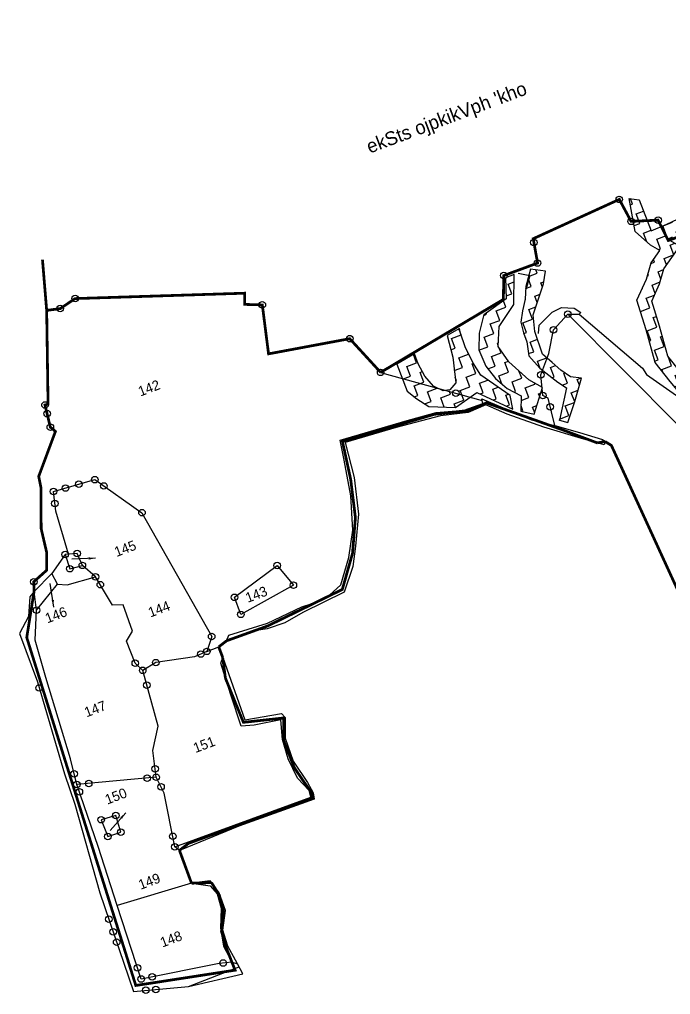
# Model space of a CAD drawing. Header units: metres. Extents: x -219 to 311408, y 87 to 1936973.
# Drawn here: x 307304 to 307920, y 1935225 to 1936150 of the extents above; entities that cross this region are included whole.
import ezdxf

# ---------------------------------------------------------------- set-up
doc = ezdxf.new("R2010")
doc.units = ezdxf.units.M
doc.header["$LTSCALE"] = 0.3
doc.header["$MEASUREMENT"] = 0
doc.linetypes.add('DASHDOT', pattern=[1, 0.5, -0.25, 0, -0.25])
doc.linetypes.add('DIVIDE', pattern=[1.25, 0.5, -0.25, 0, -0.25, 0, -0.25])
doc.layers.get('0').update_dxf_attribs({"linetype": 'CONTINUOUS'})
for name, color, linetype in [('LINE_WATER', 4, 'CONTINUOUS'), ('OFF', 1, 'CONTINUOUS'), ('POLY_HATCH', 12, 'CONTINUOUS'), ('POLY_PARCEL', 6, 'CONTINUOUS'), ('POLY_WATER', 4, 'CONTINUOUS'), ('SYM_ARROW', 1, 'CONTINUOUS'), ('SYM_LOGO', 1, 'CONTINUOUS'), ('SYM_STONE', 1, 'CONTINUOUS'), ('TEXT_MAPOUT', 7, 'CONTINUOUS'), ('TEXT_PARCEL', 7, 'CONTINUOUS'), ('V_BOUND_LINE', 7, 'CONTINUOUS'), ('V_BOUND_STREAM_LINE', 7, 'DASHDOT'), ('V_DIVIDE_LINE', 7, 'DIVIDE')]:
    doc.layers.add(name, color=color, linetype=linetype)
doc.styles.add('TEXT_MAP', font='')
doc.styles.get('TEXT_MAP').set_extended_font_data('Kruti Dev 050')
doc.dimstyles.get("Standard").update_dxf_attribs({"dimtxt": 0.18, "dimasz": 0.18, "dimexe": 0.18, "dimexo": 0.0625, "dimgap": 0.09, "dimtad": 0, "dimtih": 1, "dimtoh": 1, "dimdec": 4, "dimzin": 0, "dimdsep": 46, "dimtxsty": 'Standard', "dimcen": 0.09, "dimadec": 0, "dimazin": 0, "dimtfac": 1, "dimtdec": 4, "dimtofl": 0, "dimtmove": 0, "dimatfit": 3, "dimfxl": 0, "dimtolj": 1, "dimtzin": 0, "dimarcsym": 0})
pattern_1 = [(0, (0, 0), (1.875, 1.875), [1.875, -1.875]), (90, (1.875, 0), (-1.875, 1.875), [1.875, -1.875])]

# ---------------------------------------------------------------- blocks, each defined once
blk = doc.blocks.new('STONE')
blk.add_circle((0, 0), 0.851)
blk = doc.blocks.new('TEXTARROW')
blk.add_leader([(0.04, -0.01), (8.68, -0.01)], dimstyle='Standard', override={"dimtxt": 2.5, "dimasz": 2.5, "dimexe": 1.25, "dimexo": 0.625, "dimgap": 0.625, "dimtad": 1, "dimtih": 0, "dimtoh": 0, "dimzin": 8, "dimcen": 2.5, "dimtofl": 1})
blk = doc.blocks.new('7')
at = {"layer": 'POLY_HATCH'}
h = blk.add_hatch(dxfattribs=at)
h.set_pattern_fill('ZIGZAG', color=256, scale=15, style=0)
h.set_pattern_definition(pattern_1)
h.paths.add_polyline_path([(354.42, 677.99), (352.23, 682.86), (351.52, 685.54), (351.31, 688.78), (352.09, 692.66), (353.99, 695.2), (355.76, 698.52), (357.03, 702.96), (354.91, 711.08), (347.08, 710.44), (344.01, 710.28), (343.94, 716.35), (342.33, 717.25), (341.22, 711.22), (342.98, 707.9), (344.18, 706.42), (341.92, 704.87), (340.09, 702.4), (337.12, 699.44), (336.77, 693.79), (336.2, 687.66), (337.55, 683.49), (339.03, 679.33), (339.86, 678.76), (339.17, 676.3), (338.25, 674.46), (337.49, 672.76), (338.06, 668.51), (340.46, 664.67), (343.38, 662.88), (345.99, 662.32), (346.14, 660.33), (345.99, 654.96), (349.21, 651.53), (347.01, 649.43), (345.32, 646.11), (345.38, 642.48), (347.68, 638.74), (346.4, 636.03), (345.32, 632.61), (346.3, 628.05), (344.5, 627.58), (347, 625.12), (348.99, 625.64), (350.14, 624.7), (346.29, 622.86), (344.45, 620.69), (343.19, 619.01), (341.86, 617.34), (340.6, 615.5), (340.02, 612.74), (340.1, 609.98), (340.94, 607.56), (341.94, 605.47), (342.94, 603.55), (342.59, 601.87), (342.02, 603.22), (340.02, 605.39), (338.76, 608.59), (337.26, 611.81), (336.8, 615.75), (337.43, 619.46), (338.64, 621.99), (340.67, 623.62), (344.08, 624.35), (347, 625.12), (344.5, 627.58), (343.38, 627.29), (339.34, 626.42), (336.21, 623.91), (334.52, 620.38), (333.76, 615.83), (334.32, 610.97), (336.21, 606.93), (339.03, 603.71), (341.84, 601.51), (341.13, 599.31), (343.96, 599.31), (345.03, 601.29), (344.7, 604.3), (343.03, 606.56), (342.69, 610.32), (343.36, 613.66), (344.2, 616), (347.54, 620.1), (350.56, 622.02), (353.4, 623.53), (352.81, 625.37), (351.23, 626.04), (349.52, 627.42), (348.55, 628.96), (348.13, 630.64), (348.44, 632.46), (349.22, 634.93), (351.1, 638.93), (348.38, 643.35), (348.35, 645.41), (349.47, 647.61), (352.21, 651.08), (349.04, 656.12), (349.16, 660.4), (349.09, 661.32), (351.71, 661.62), (351.56, 661.05), (351.31, 660.13), (350.97, 657.29), (351.81, 655.61), (353.15, 653.77), (354.57, 652.1), (353.15, 650.18), (352.4, 648.84), (351.48, 646.5), (351.06, 644.33), (351.89, 641.57), (353.4, 639.73), (356.5, 637.64), (357.42, 638.39), (356.24, 639.39), (355.24, 640.48), (354.57, 642.82), (354.24, 644.75), (354.24, 646.75), (354.74, 648.51), (355.74, 650.43), (356.66, 652.52), (355.4, 653.98), (353.97, 655.57), (353.64, 658.74), (353.64, 660.42), (354.56, 664.01), (351.46, 665.35), (349.71, 666.52), (348.2, 667.77), (347.03, 670.03), (346.7, 672.79), (346.44, 674.71), (347.36, 676.3), (348.28, 677.86), (344.01, 679.91), (341.67, 680.59), (341.13, 680.96), (339.94, 684.31), (338.77, 687.94), (339.29, 693.6), (339.59, 698.32), (342, 700.74), (343.7, 703.02), (347.87, 705.89), (346.26, 707.87), (347.24, 707.92), (353, 708.38), (354.41, 702.99), (353.4, 699.47), (351.86, 696.56), (349.72, 693.72), (348.77, 688.95), (349.02, 685.13), (349.84, 682.01), (350.31, 680.95), (350.69, 680.47), (347.7, 679.22), (350.21, 677.3), (350.29, 675.88), (349.29, 674.12), (349.54, 672.7), (349.46, 670.36), (350.88, 668.77), (352.38, 667.18), (356.57, 663.92), (356.01, 663.02), (356.08, 662.92), (355.6, 660.42), (355.91, 655.56), (356.58, 654.04), (359.62, 651.46), (357.22, 649.39), (356.52, 644.14), (357.9, 639.89), (358.86, 638.14), (358.18, 635.14), (356.19, 628.96), (357.75, 625.12), (358.34, 623.34), (353.83, 621.46), (349.62, 617.98), (346.49, 613.33), (344.95, 606.47), (347.13, 601.21), (347.12, 599.31), (349.66, 599.31), (349.16, 602.38), (347.17, 607.13), (349.16, 611.89), (351.88, 615.93), (355.41, 618.85), (359.45, 620.53), (362.37, 620.79), (360.58, 626.16), (359.4, 629.08), (361.09, 634.34), (362.06, 638.59), (360.68, 641.1), (359.61, 644.42), (360.17, 648.67), (361.45, 652.2), (359.76, 654.29), (358.89, 656.29), (358.63, 660.23), (359.3, 663.65), (358.12, 665.24), (354.08, 667.95), (351.16, 671.07), (351.88, 674.21), (353.39, 675.8), (353.59, 676.77)])
h.paths.add_polyline_path([(343.52, 673.62), (343.77, 675.21), (344.77, 677.05), (342.02, 677.85), (341.68, 676.8), (340.59, 674.21), (340.42, 671.53), (341.14, 669.27), (342.64, 666.88), (344.77, 664.51), (349, 662.56), (352.38, 663.25), (350.12, 664.59), (346.36, 666.85), (344.72, 668.82), (343.68, 671.36)], flags=16)
h = blk.add_hatch(dxfattribs=at)
h.set_pattern_fill('ZIGZAG', color=256, scale=15, style=0)
h.set_pattern_definition(pattern_1)
h.paths.add_polyline_path([(321.05, 711.55), (319.12, 708.88), (318.2, 706.79), (317.03, 704.95), (316.02, 703.11), (315.77, 701.18), (315.77, 699.43), (315.19, 696.92), (316.27, 694.08), (318.45, 690.57), (319.54, 689.06), (316.26, 683.98), (317.56, 683.09), (320.1, 686.19), (322.7, 689.71), (320.91, 690.64), (319.73, 692.43), (318.74, 694.29), (317.63, 696.33), (317.81, 700.66), (318.55, 703.63), (322.33, 708.21), (323.44, 710.25)])
h.paths.add_polyline_path([(310.32, 688), (312.36, 686.62), (315.52, 690.65), (313.68, 692.82), (311.42, 697.17), (310.58, 700.43), (312.01, 703.78), (315.94, 706.62), (317.95, 711.65), (316.26, 711.63), (315.02, 708.04), (310.18, 706.73), (308.24, 703.94), (307.07, 701.1), (307.24, 697.92), (308.07, 695.16), (309.41, 692.74), (311.34, 690.57)])
h.paths.add_polyline_path([(305.23, 699.34), (304.98, 702.52), (305.09, 705.99), (302.64, 705.61), (302.22, 701.52), (301.55, 699.01), (301.05, 697), (298.97, 695.78), (297.03, 697.84), (296.2, 700.1), (295.86, 702.61), (295.9, 704.54), (292.25, 703.96), (292.25, 698.7), (293.42, 696.79), (294.97, 694.68), (299.43, 692.83), (304.01, 694.03), (309.08, 688.83), (309.5, 691.32), (305.82, 696.67)])
at = {"layer": 'LINE_WATER'}
for points in [[(318.25, 700.06), (318.94, 701.43), (321.99, 702.81), (323.87, 703.02), (325.98, 702.12), (326.82, 700.93), (326.43, 700.76)], [(216.96, 611.5), (226.81, 611.61)]]:
    blk.add_lwpolyline(points, dxfattribs=at)
at = {"layer": 'OFF'}
blk.add_lwpolyline([(224.09, 628.86), (210.05, 629.8)], dxfattribs=at)
at = {"layer": 'POLY_HATCH', "color": 12, "lineweight": 0}
for p, q in [((342.33, 717.25), (341.22, 711.22)), ((343.94, 716.35), (342.33, 717.25)), ((344.01, 710.28), (343.94, 716.35)), ((341.22, 711.22), (342.98, 707.9)), ((347.08, 710.44), (344.01, 710.28)), ((354.91, 711.08), (347.08, 710.44)), ((342.98, 707.9), (344.18, 706.42)), ((344.18, 706.42), (341.92, 704.87)), ((341.92, 704.87), (340.09, 702.4)), ((340.09, 702.4), (337.12, 699.44)), ((337.12, 699.44), (336.77, 693.79)), ((336.77, 693.79), (336.2, 687.66)), ((336.2, 687.66), (337.55, 683.49)), ((337.55, 683.49), (339.03, 679.33))]:
    blk.add_line(p, q, dxfattribs=at)
at = {"layer": 'POLY_HATCH'}
for points in [[(339.03, 679.33), (337.55, 683.49), (336.2, 687.66), (336.77, 693.79), (337.12, 699.44), (340.09, 702.4), (341.92, 704.87), (344.18, 706.42), (342.98, 707.9), (341.22, 711.22), (342.33, 717.25), (343.94, 716.35), (344.01, 710.28), (347.08, 710.44), (354.91, 711.08)], [(339.94, 684.31), (338.77, 687.94), (339.29, 693.6), (339.59, 698.32), (342, 700.74), (343.7, 703.02), (347.87, 705.89), (346.26, 707.87), (347.24, 707.92)]]:
    blk.add_lwpolyline(points, dxfattribs=at)
for points in [[(310.32, 688), (312.36, 686.62), (315.52, 690.65), (313.68, 692.82), (311.42, 697.17), (310.58, 700.43), (312.01, 703.78), (315.94, 706.62), (317.95, 711.65), (316.26, 711.63), (315.02, 708.04), (310.69, 706.87), (310.22, 706.79), (308.24, 703.94), (307.07, 701.1), (307.24, 697.92), (308.07, 695.16), (309.41, 692.74), (311.34, 690.57)], [(321.05, 711.55), (319.12, 708.88), (318.2, 706.79), (317.03, 704.95), (316.02, 703.11), (315.77, 701.18), (315.77, 699.43), (315.19, 696.92), (316.27, 694.08), (318.45, 690.57), (319.54, 689.06), (316.26, 683.98), (317.56, 683.09), (320.1, 686.19), (322.7, 689.71), (320.91, 690.64), (319.73, 692.43), (318.74, 694.29), (317.63, 696.33), (317.81, 700.66), (318.55, 703.63), (322.33, 708.21), (323.44, 710.25)], [(305.18, 706), (302.64, 705.61), (302.22, 701.52), (301.55, 699.01), (301.05, 697), (299.63, 696.17), (298.37, 696.42), (297.03, 697.84), (296.2, 700.1), (295.86, 702.61), (295.9, 704.54), (292.25, 703.96), (292.25, 698.7), (293.42, 696.79), (294.97, 694.68), (299.43, 692.83), (304.01, 694.03), (309.08, 688.83), (309.5, 691.32), (305.82, 696.67), (305.23, 699.34), (304.98, 702.52), (305.06, 705.11)]]:
    blk.add_lwpolyline(points, close=True, dxfattribs=at)
at = {"layer": 'POLY_PARCEL'}
for points in [[(224.29, 692.67), (224.88, 700.8), (225.79, 704.3), (233.53, 703.66), (239.44, 695.02), (243.33, 669.49), (241.58, 667.28)], [(288.97, 703.58), (304.41, 692.3)], [(315.14, 683.42), (315.77, 688.46), (315.06, 689.25), (316, 692.89), (318.76, 695.98), (321.05, 699.74), (324.49, 701.5)], [(223.7, 692.84), (220.22, 690.45)], [(223.7, 692.84), (223.61, 690.11), (225.93, 689.88)], [(224.29, 692.67), (223.7, 692.84)], [(225.93, 689.88), (225.81, 692.22), (224.29, 692.67)], [(220.22, 690.45), (216.05, 688.53)], [(220.51, 688.25), (220.22, 690.45)], [(227.45, 687.09), (225.93, 689.88)], [(215.29, 685.19), (220.51, 688.25)], [(220.51, 688.25), (222.13, 687.54), (227.45, 687.09)], [(229.45, 668.17), (228.66, 669.88), (228.54, 674.17), (230.25, 675.47), (230.32, 680.58), (228.52, 681.2), (227.45, 687.09)], [(224.9, 649.12), (226.02, 653.92), (228.52, 657.69), (229.45, 668.17)], [(241.58, 667.28), (239.12, 667.15), (232.16, 668.65), (229.45, 668.17)], [(241.58, 667.28), (243.87, 667.29)], [(224.9, 649.12), (210.95, 652.99)], [(223.6, 636.1), (225.22, 645.94), (224.9, 649.12)]]:
    blk.add_lwpolyline(points, dxfattribs=at)
for points in [[(249.73, 674.7), (259.01, 677.38), (260.51, 673.01), (249.7, 671.4)], [(215.35, 642.05), (215.57, 645.22), (212.82, 645.44), (212.86, 642.15)]]:
    blk.add_lwpolyline(points, close=True, dxfattribs=at)
at = {"layer": 'POLY_WATER'}
for points in [[(368.94, 672.74), (356.88, 670.27), (336.24, 675.29), (324.49, 701.5)], [(324.49, 701.5), (326.43, 700.76), (333.72, 687.53), (333.96, 686.18), (338.96, 678.85), (349.56, 674.77), (359.79, 675), (369.69, 678.93), (382.77, 690.81), (384.14, 689.62)], [(245.59, 667.82), (246.34, 668.61), (253.66, 668.22), (260.52, 668.77), (262.31, 668.7), (265.99, 668.99), (268.57, 670.03), (271.72, 674.15), (274.13, 678.57), (275.96, 684.5), (277.12, 691), (277.72, 694.64), (290.42, 693.71), (295.83, 693.21), (300.74, 691.82), (304.34, 691.71)], [(304.76, 691.3), (301.27, 691.16), (296.33, 692.35), (288.06, 693.21), (278.43, 693.93), (277.7, 687.39), (276.09, 680.89), (273.55, 675.62), (271.81, 672.38), (268.7, 668.57), (260.39, 667.76), (256.62, 667.16), (253.24, 667.23), (250.97, 667.73), (245.59, 667.82)], [(304.34, 691.71), (304.41, 692.3)], [(304.45, 691.6), (304.34, 691.71)], [(304.41, 692.3), (304.45, 692.61), (309.32, 687.96)], [(304.76, 691.3), (304.45, 691.6)], [(321.25, 677.71), (318.87, 679.48), (313.2, 683.82), (307.76, 688.38), (304.76, 691.3)], [(216.05, 688.53), (214.97, 687.92), (213.53, 684.66), (210.89, 682.32), (210.82, 672.95), (209.53, 655.59), (209.36, 649.79), (207.9, 633.07), (207.29, 614.19), (216.96, 611.5), (227.01, 610.13), (226.73, 612.19)], [(215.29, 685.19), (216.05, 688.53)], [(309.32, 687.96), (309.5, 687.79), (311.55, 685.82), (312.95, 684.89)], [(210.95, 652.99), (211.48, 657.75), (212.54, 673.14), (213.11, 680.18), (215.29, 685.19)], [(312.95, 684.89), (315.14, 683.42)], [(315.14, 683.42), (318.87, 680.62), (322.33, 677.96), (322.66, 677.45)], [(322.66, 677.45), (322.29, 676.94), (321.25, 677.71)], [(243.86, 665.24), (243.64, 653.22), (250.27, 651.95), (250.61, 651.03), (249.3, 647.5), (249.17, 643.11), (250.27, 638.53), (250.54, 636.4), (250.3, 635.31), (235.8, 635.52), (224.15, 635.21)], [(243, 661.55), (243.16, 664.39), (243.86, 665.24)], [(223.6, 636.1), (249.89, 635.83), (250.02, 637.1), (248.81, 639.95), (248.51, 643.81), (248.78, 647.45), (249.76, 650.91), (244.87, 651.68), (242.62, 652.38), (242.82, 658.17), (243, 661.55)], [(210.05, 629.8), (210.57, 641.06), (210.95, 652.99)], [(224.15, 635.21), (223.6, 636.1)], [(225.89, 612.84), (223.63, 613.47), (209.41, 615.79), (210.05, 629.8)], [(227.53, 627.67), (227.42, 628.08), (224.09, 628.86)], [(224.09, 628.86), (227.08, 627.19), (227.78, 625.43), (227.5, 622.71), (226.12, 619.34), (225.51, 616.11), (225.89, 613.02)], [(226.73, 612.19), (226.23, 615.81), (226.38, 618.88), (228.09, 622.03), (228.16, 625.43), (227.53, 627.67)], [(225.89, 613.02), (225.91, 612.83)], [(225.91, 612.83), (225.89, 612.84)], [(225.91, 612.83), (226.73, 612.19)]]:
    blk.add_lwpolyline(points, dxfattribs=at)
at = {"layer": 'SYM_LOGO'}
blk.add_lwpolyline([(318.7, 711.66), (320.49, 710.48), (319.02, 708.44)], dxfattribs=at)
at = {"layer": 'V_BOUND_LINE', "const_width": 0.5}
for points in [[(288.97, 703.58), (285.88, 711.29), (271.12, 713.91), (273.2, 722.63), (270.26, 723.84), (270.93, 725.76), (241.81, 735.7), (238.64, 734.95), (236.22, 735.51), (230.45, 719.5), (229.87, 719.54), (229.36, 715.43), (229.95, 714.38), (224.23, 707.81), (223.88, 705.73), (221.29, 698.77), (220.71, 694.43), (219.57, 691.34), (216.64, 690.21), (216.05, 688.53)], [(399.53, 730.13), (398.18, 717.19), (392.43, 710.98), (380.53, 710.51), (370.35, 711.99), (367.73, 707.26), (346.28, 707.57), (345.85, 711.68), (341.19, 713.21), (340.6, 717.7), (323.46, 716.53), (322.64, 712.11), (316.1, 712.15), (314.49, 708.12), (288.97, 703.58)], [(322.66, 677.45), (323.48, 676.37), (326.47, 632.8), (316.25, 614.97), (321.59, 602.61)], [(243.87, 667.29), (245.59, 667.82)], [(243.86, 665.24), (243.87, 667.29)], [(224.09, 628.86), (224.15, 635.21)]]:
    blk.add_lwpolyline(points, dxfattribs=at)
at = {"layer": 'V_BOUND_STREAM_LINE', "ltscale": 10, "const_width": 0.5}
for points in [[(304.45, 691.6), (301.34, 691.5), (295.42, 693.01), (278.06, 694.29), (277.02, 687.3), (275.37, 680.5), (272.6, 674.63), (268.54, 669.13), (253.51, 667.71), (245.59, 667.82)], [(309.32, 687.96), (304.99, 691.62), (304.45, 691.6)], [(225.89, 612.84), (225.92, 611.28), (208.07, 615.04), (210.51, 658.1), (211.86, 681.18), (216.05, 688.53)], [(312.95, 684.89), (309.32, 687.96)], [(321.25, 677.71), (316.14, 682.19), (312.95, 684.89)], [(322.66, 677.45), (321.25, 677.71)], [(243.86, 665.24), (243, 661.55)], [(243, 661.55), (243.22, 652.88), (250.35, 651.04), (248.89, 647.31), (248.96, 641.9), (250.19, 636.81), (250.12, 635.58), (226.14, 635.82), (224.15, 635.21)], [(224.09, 628.86), (227.53, 627.67)], [(227.53, 627.67), (228.05, 625.03), (227.7, 622.12), (226.1, 618.76), (225.85, 615.86), (225.89, 613.02)], [(225.89, 613.02), (225.89, 612.84)]]:
    blk.add_lwpolyline(points, dxfattribs=at)
at = {"layer": 'V_DIVIDE_LINE', "ltscale": 10, "const_width": 0.5}
blk.add_lwpolyline([(236.22, 735.51), (238.76, 744.4)], dxfattribs=at)
at = {"layer": 'SYM_ARROW', "xscale": 0.5, "yscale": 0.5, "zscale": 0.5}
for p, rotation in [((228.67, 690.24), 161.5781990449371), ((218.39, 684.61), 77.76182413157034), ((217.47, 645.06), 208.1789553968762)]:
    blk.add_blockref('TEXTARROW', p, dxfattribs=dict(at, rotation=rotation))
at = {"layer": 'SYM_STONE', "xscale": 0.7, "yscale": 0.7, "zscale": 0.7}
for p in [(238.64, 734.95), (241.81, 735.7), (273.2, 722.63), (229.87, 719.54), (229.67, 717.93), (340.6, 717.7), (229.36, 715.43), (323.33, 715.83), (316.1, 712.15), (322.64, 712.11), (341.19, 713.21), (345.85, 711.68), (285.88, 711.29), (225.79, 704.3), (228.02, 704.11), (230.55, 703.9), (233.53, 703.66), (288.97, 703.58), (225.24, 702.17), (234.66, 702.01), (324.49, 701.5), (321.05, 699.74), (239.44, 695.02), (300.41, 695.22), (223.7, 692.84), (225.81, 692.22), (316, 692.89), (216.64, 690.21), (223.61, 690.11), (225.93, 689.88), (315.06, 689.25), (227.45, 687.09), (315.57, 686.85), (215.29, 685.19), (227.75, 685.45), (259.01, 677.38), (249.73, 674.7), (260.51, 673.01), (210.74, 671.81), (249.7, 671.4), (228.66, 669.88), (243.33, 669.49), (229.45, 668.17), (232.16, 668.65), (241.58, 667.28), (240.36, 667.22), (229.21, 665.39), (211.17, 654.98), (210.91, 651.59), (210.95, 652.99), (213.03, 652.41), (223.32, 649.56), (225.25, 650.62), (224.9, 649.12), (225.1, 647.2), (212.82, 645.44), (215.57, 645.22), (212.86, 642.15), (215.35, 642.05), (223.92, 638.03), (223.6, 636.1), (207.74, 628.03), (207.66, 625.6), (207.6, 623.63), (209.5, 617.91), (209.41, 615.79), (211.41, 615.46), (209.48, 613.58), (211.22, 613.09), (224.37, 613.26)]:
    blk.add_blockref('STONE', p, dxfattribs=at)
at = {"layer": 'TEXT_MAPOUT', "style": 'TEXT_MAP'}
blk.add_text(" ekSts ojpkikVph 'kho", height=2.5, dxfattribs=at).set_placement((300.21, 741.46))
at = {"layer": 'TEXT_PARCEL', "style": 'TEXT_MAP'}
for s, p in [('142', (246.62, 714.86)), ('145', (232.28, 689.11)), ('146', (216.27, 682.25)), ('144', (234.15, 676.65)), ('143', (251.61, 672.91)), ('147', (216.9, 663.77)), ('151', (233.11, 650.72)), ('150', (214.82, 647.61)), ('149', (215.03, 630.99)), ('148', (215.03, 619.78))]:
    blk.add_text(s, height=1.8, dxfattribs=at).set_placement(p)

msp = doc.modelspace()

# ---------------------------------------------------------------- block references
at = {"xscale": 5.22030005190954, "yscale": 5.22030005190954, "zscale": 5.22030005190954, "rotation": 20.6667085191896}
msp.add_blockref('7', (307530.67, 1931846.34), dxfattribs=at)

doc.saveas('drawing.dxf')
